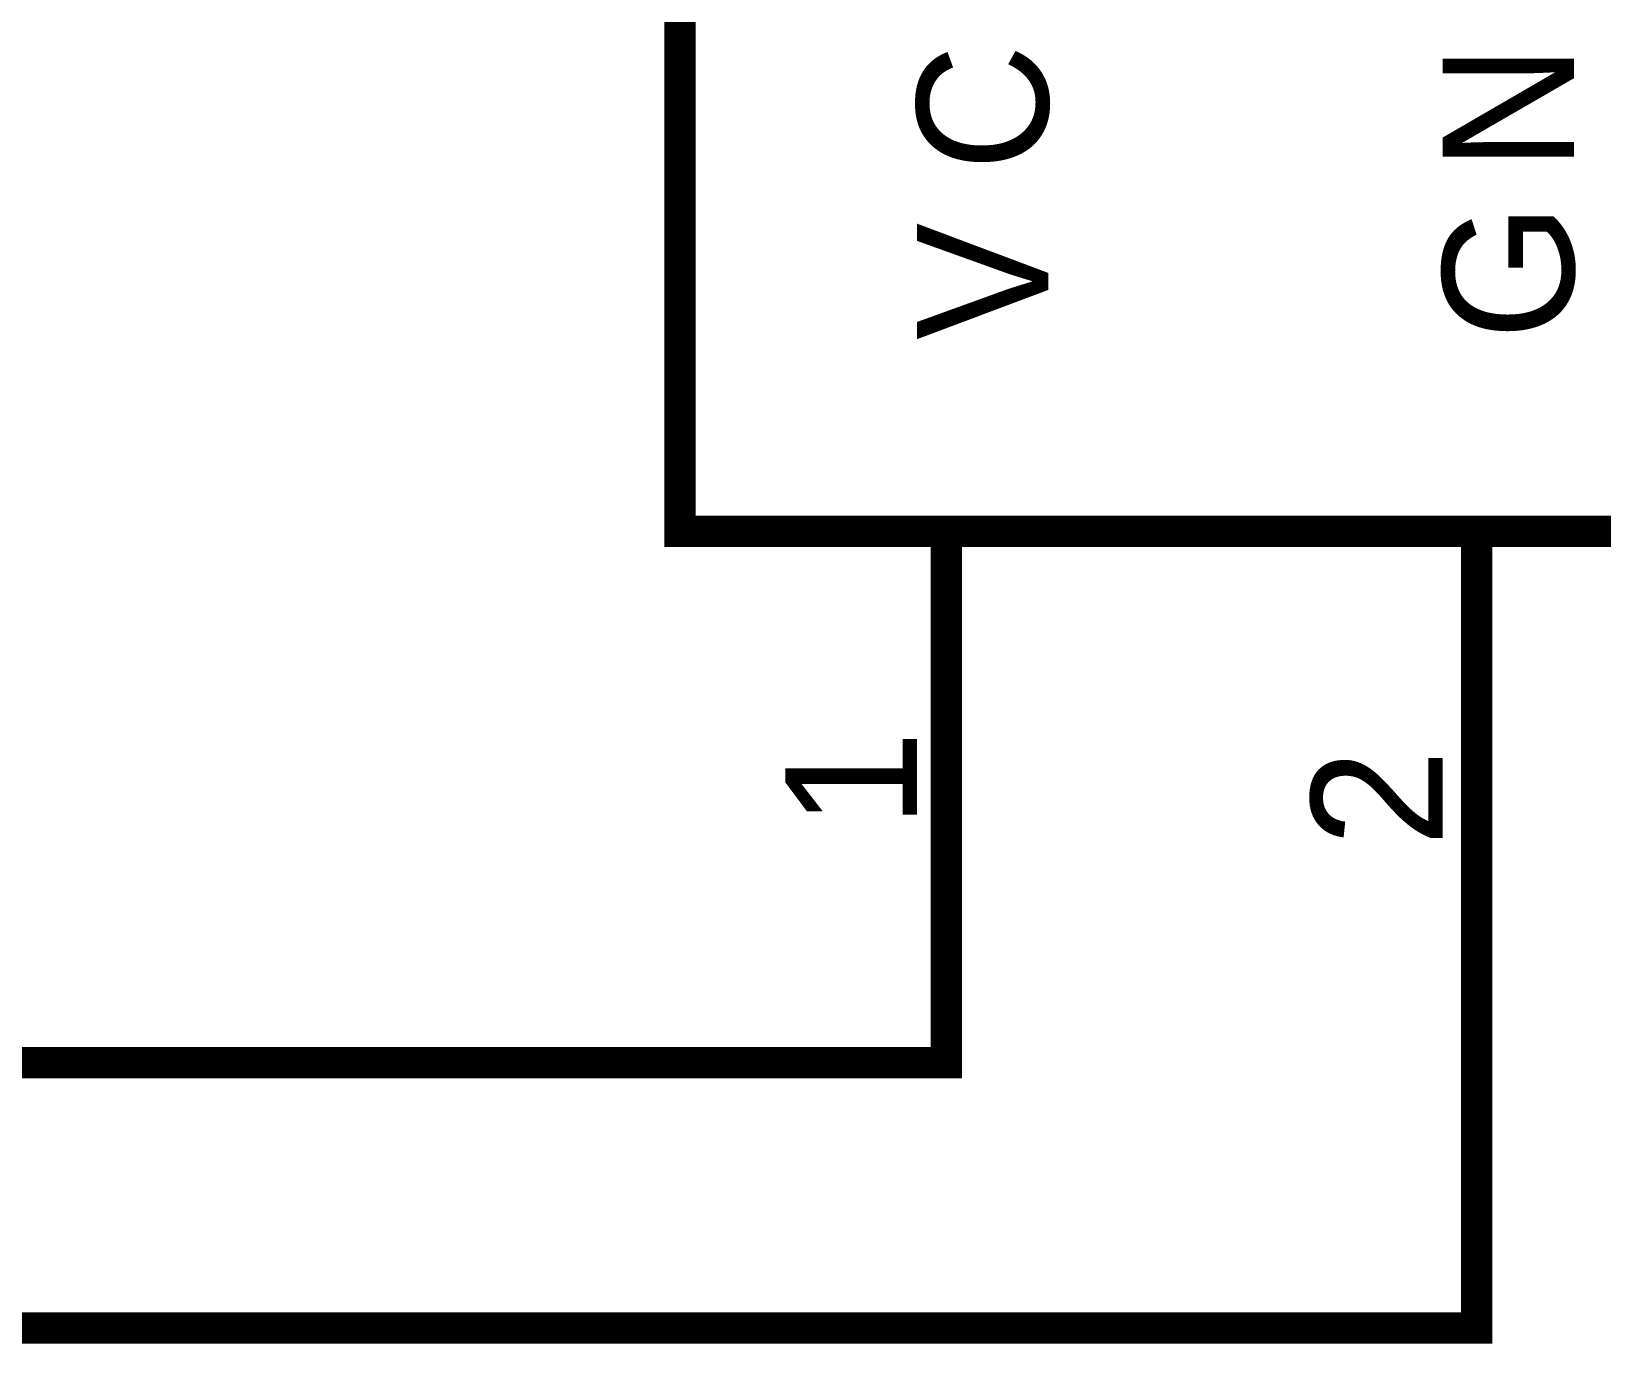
# Model space of a CAD drawing. Header units: inches. Extents: x 0 to 22.3, y 0 to 15.7.
# Drawn here: x 8.656 to 9.247, y 6.694 to 7.188 of the extents above; entities that cross this region are included whole.
import ezdxf

# ---------------------------------------------------------------- set-up
doc = ezdxf.new("R2010")
doc.units = ezdxf.units.IN
doc.header["$MEASUREMENT"] = 0
doc.layers.add('Sheet', color=255, linetype='Continuous')

msp = doc.modelspace()

# ---------------------------------------------------------------- linework, layer by layer
at = {"layer": 'Sheet'}
for points in [[(8.90002, 7.49993, 0.0118, 0.0118, 0), (9.50031, 7.49993, 0.0118, 0.0118, 0), (9.50031, 7.00003, 0.0118, 0.0118, 0), (8.90002, 7.00003, 0.0118, 0.0118, 0), (8.90002, 7.49993, 0.0118, 0.0118, 0)], [(8.90002, 7.49993, 0.0039, 0.0039, 0), (8.90002, 7.00003, 0.0039, 0.0039, 0), (9.50031, 7.00003, 0.0039, 0.0039, 0), (9.50031, 7.49993, 0.0039, 0.0039, 0), (8.90002, 7.49993, 0.0039, 0.0039, 0), (8.90002, 7.49993, 0.0039, 0.0039, 0)]]:
    msp.add_lwpolyline(points, format="xyseb", close=True, dxfattribs=at)
for points in [[(9.00036, 7.00003, 0.0118, 0.0118, 0), (9.00036, 6.89969, 0.0118, 0.0118, 0)], [(9.20016, 7.00003, 0.0118, 0.0118, 0), (9.20016, 6.89969, 0.0118, 0.0118, 0)], [(9.00036, 6.89969, 0.0118, 0.0118, 0), (9.00036, 6.7998, 0.0118, 0.0118, 0), (8.00003, 6.7998, 0.0118, 0.0118, 0)], [(8.20027, 6.6999, 0.0118, 0.0118, 0), (9.20016, 6.6999, 0.0118, 0.0118, 0), (9.20016, 6.89969, 0.0118, 0.0118, 0)]]:
    msp.add_lwpolyline(points, format="xyseb", dxfattribs=at)

# ---------------------------------------------------------------- texts
for s, p in [('C', (9.03882, 7.13572)), ('N', (9.23685, 7.13572)), ('G', (9.23685, 7.07207)), ('V', (9.03882, 7.07207)), ('1', (8.98931, 6.8882)), ('2', (9.18735, 6.88113))]:
    msp.add_text(s, height=0.0495, rotation=90, dxfattribs=at).set_placement(p)

doc.saveas('drawing.dxf')
